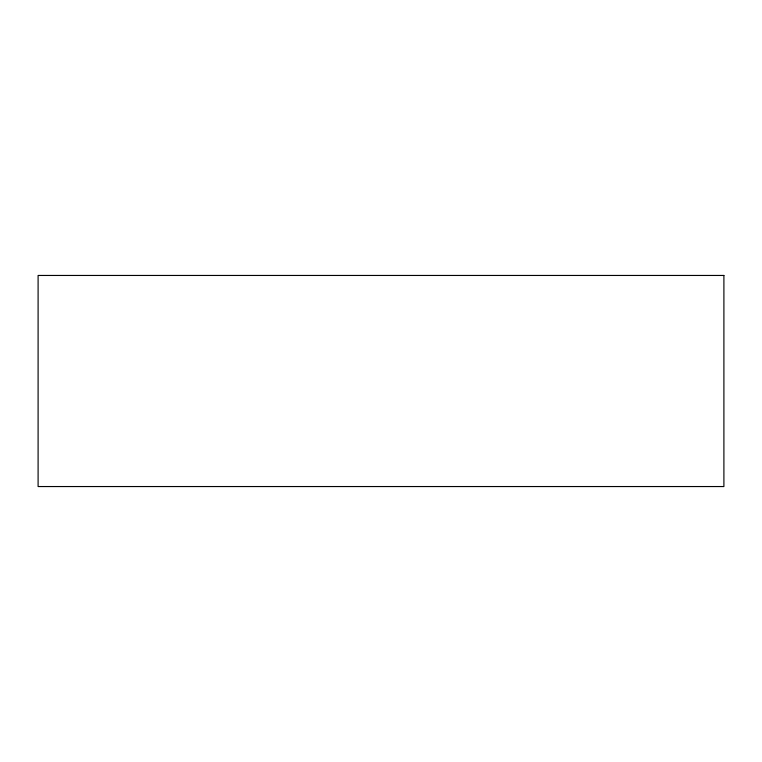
<?xml version="1.0" encoding="UTF-8"?>
<svg xmlns="http://www.w3.org/2000/svg" width="762" height="762" viewBox="0 0 762 762"><rect width="100%" height="100%" fill="white"/><g stroke="black" fill="none" stroke-linecap="round" stroke-linejoin="round"><path stroke-width="1.14" d="M723.9 275.453L38.1 275.453L38.1 486.547L723.9 486.547L723.9 275.453"/></g></svg>
